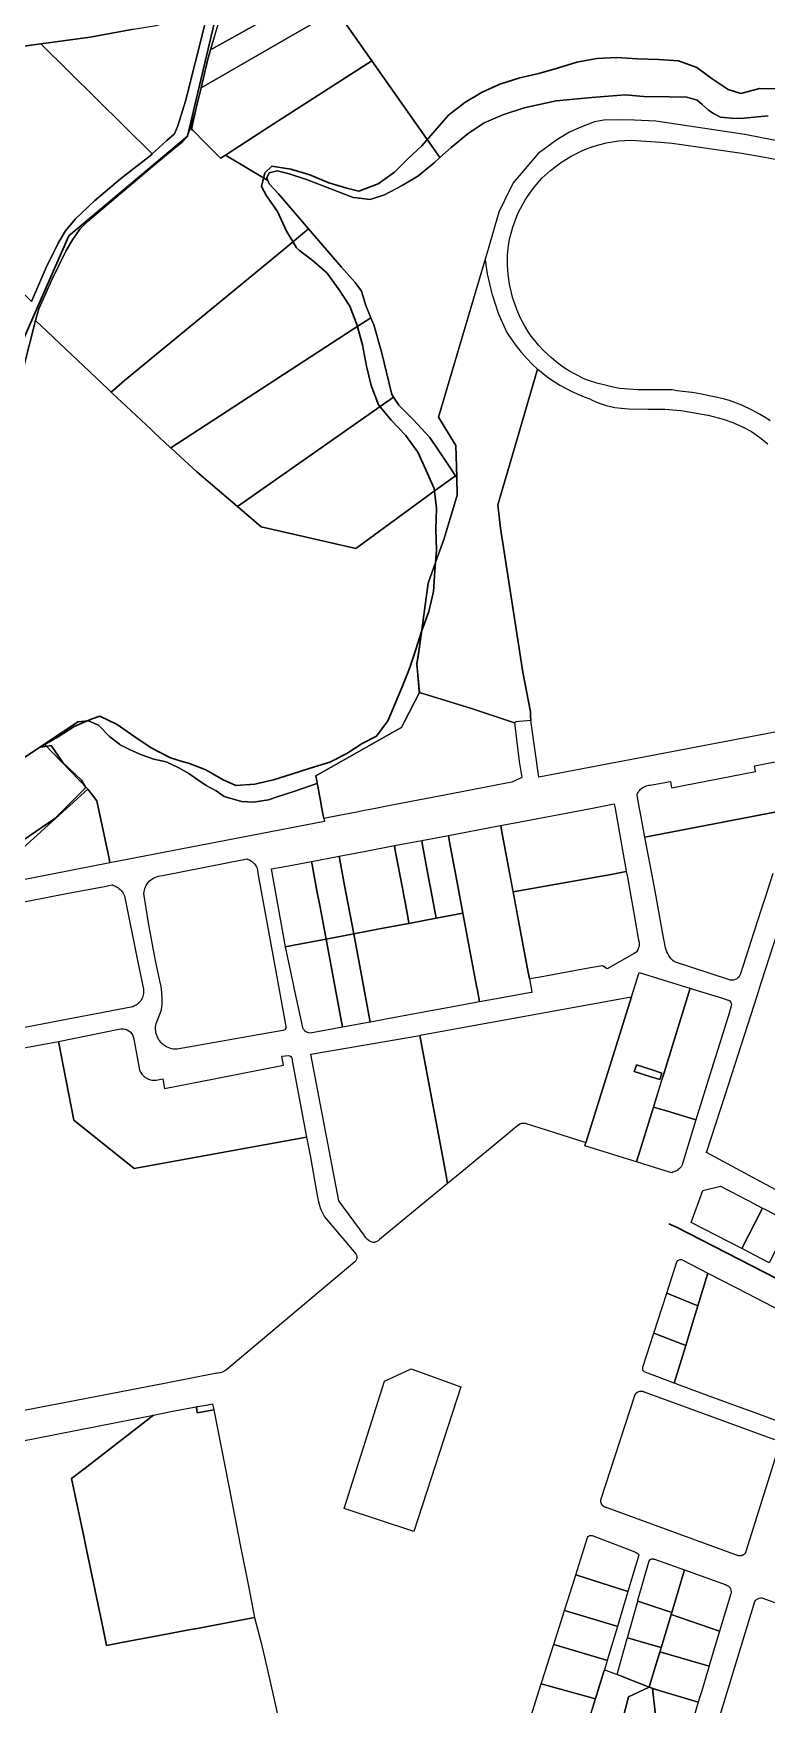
# Model space of a CAD drawing. Header units: metres. Extents: x 3 to 1027712, y 40 to 4430649.
# Drawn here: x 509071 to 509467, y 4409311 to 4410213 of the extents above; entities that cross this region are included whole.
import ezdxf

# ---------------------------------------------------------------- set-up
doc = ezdxf.new("R2010")
doc.units = ezdxf.units.M
doc.header["$MEASUREMENT"] = 0
doc.layers.add('A.ES.SDGC.CP.07003.cadastralparcel — CadastralParcel', color=1, linetype='Continuous')
for name, color, linetype, lineweight in [('Cauces_artificiales_5_km', 141, 'Continuous', 30), ('Rios_5_km', 4, 'Continuous', 30), ('Tuberias_distribucion_agua_ABAQUA', 5, 'Continuous', 30)]:
    doc.layers.add(name, color=color, linetype=linetype, lineweight=lineweight)

msp = doc.modelspace()

# ---------------------------------------------------------------- linework, layer by layer
at = {"layer": 'A.ES.SDGC.CP.07003.cadastralparcel — CadastralParcel', "color": 7, "linetype": 'Continuous', "flags": 128}
for points in [[(509325.56, 4410274), (509332.94, 4410258.66), (509234.47, 4410225.61), (509234.3, 4410225.51), (509207.35, 4410210), (509161.44, 4410183.58), (509165.06, 4410199.04), (509166.54, 4410204.04), (509219.62, 4410233.66), (509242.01, 4410246.15), (509262.46, 4410252.96), (509278.92, 4410257.62), (509291.21, 4410261.49), (509300.27, 4410264.54), (509325.56, 4410274)], [(509217.47, 4410238.54), (509219.62, 4410233.66), (509166.54, 4410204.04), (509170.97, 4410219.04), (509207.54, 4410235.36), (509217.47, 4410238.54)], [(509163.16, 4410224.57), (509163.24, 4410224.04), (509163.24, 4410217), (509152.97, 4410176.4), (509148.88, 4410162.99), (509147.06, 4410158.68), (509142.96, 4410155.04), (509135.09, 4410147.83), (509074.98, 4410207.21), (509101.51, 4410210.91), (509124.99, 4410215.09), (509137.12, 4410217.19), (509156.7, 4410223.23), (509163.16, 4410224.57)], [(509174.57, 4410147.25), (509171.91, 4410145.54), (509168.92, 4410148.56), (509163.8, 4410153.73), (509163.27, 4410154.27), (509157.17, 4410160.43), (509156.35, 4410161.06), (509156.68, 4410162.75), (509156.84, 4410163.64), (509157.34, 4410166.21), (509158.46, 4410170.86), (509159.41, 4410174.91), (509161.44, 4410183.58), (509207.35, 4410210), (509234.3, 4410225.51), (509253.58, 4410198.13), (509232.56, 4410184.59), (509197.88, 4410162.26), (509174.57, 4410147.25)], [(509074.98, 4410207.21), (509135.09, 4410147.83), (509134.77, 4410147.54), (509117.94, 4410134.36), (509103.84, 4410122.54), (509093.53, 4410112.64), (509088.3, 4410106.28), (509084.21, 4410099.69), (509077.84, 4410086.5), (509069.88, 4410068.32), (509069.84, 4410068.22), (509015.79, 4410120.98), (508995.74, 4410140.55), (508952.04, 4410183.22), (508942.17, 4410192.86), (508964.72, 4410194.49), (508985.35, 4410196.25), (509021.07, 4410199.96), (509030.9, 4410201.18), (509074.98, 4410207.21)], [(509186.67, 4410139.99), (509174.57, 4410147.25), (509197.88, 4410162.26), (509232.56, 4410184.59), (509253.58, 4410198.13), (509284.39, 4410154.36), (509290.35, 4410145.89), (509287.18, 4410143.01), (509278.39, 4410135.8), (509270.03, 4410130.87), (509260.39, 4410125.72), (509252.71, 4410123.19), (509245.56, 4410124.12), (509243.57, 4410124.38), (509218.37, 4410134.02), (509208.96, 4410137.04), (509202.58, 4410138.72), (509198.21, 4410137.71), (509196.87, 4410135.02), (509197.49, 4410133.48), (509186.67, 4410139.99)], [(509154.6, 4410159.26), (509155.96, 4410162.45), (509156.62, 4410164.68), (509158.46, 4410170.86), (509157.34, 4410166.21), (509156.84, 4410163.64), (509156.68, 4410162.75), (509156.35, 4410161.06), (509157.17, 4410160.43), (509163.27, 4410154.27), (509163.8, 4410153.73), (509168.92, 4410148.56), (509171.91, 4410145.54), (509174.57, 4410147.25), (509186.67, 4410139.99), (509197.49, 4410133.48), (509198.21, 4410131.67), (509203.25, 4410126.3), (509219.45, 4410107.48), (509205.29, 4410095.61), (509120.04, 4410025.56), (509112.99, 4410019.32), (509111.32, 4410020.89), (509072.02, 4410057.9), (509072.2, 4410058.62), (509073.79, 4410064.31), (509080.61, 4410079.54), (509088.58, 4410095.67), (509091.99, 4410101.58), (509096.08, 4410107.26), (509100.18, 4410111.36), (509108.37, 4410118.4), (509136.4, 4410142.22), (509148, 4410151.76), (509151.18, 4410154.26), (509153.69, 4410156.99), (509154.6, 4410159.26)], [(509116.74, 4410015.79), (509112.99, 4410019.32), (509120.04, 4410025.56), (509205.29, 4410095.61), (509219.45, 4410107.48), (509237.24, 4410086.83), (509244.63, 4410078.43), (509247.99, 4410073.73), (509250.34, 4410066.01), (509253.11, 4410059.42), (509243.62, 4410053.26), (509145.11, 4409989.27), (509144.82, 4409989.54), (509136.3, 4409997.37), (509134.43, 4409999.12), (509118.32, 4410014.3), (509116.74, 4410015.79)], [(509308, 4409848.43), (509279.28, 4409857.28), (509279.22, 4409857.94), (509278.22, 4409868.86), (509277.89, 4409872.53), (509277.92, 4409872.69), (509279.59, 4409883.11), (509283.96, 4409916.2), (509288.22, 4409927.97), (509292.51, 4409939.82), (509294.69, 4409947.04), (509296.62, 4409953.45), (509299.71, 4409963.71), (509299.43, 4409973.2), (509298.93, 4409990.49), (509289.59, 4410005.8), (509314.72, 4410090.76), (509315.86, 4410083.11), (509318.41, 4410072.4), (509318.5, 4410072.1), (509321.89, 4410061.96), (509326.27, 4410051.86), (509327.16, 4410050.52), (509328.76, 4410048.11), (509331.42, 4410044.47), (509334.23, 4410040.96), (509337.2, 4410037.57), (509340.32, 4410034.32), (509343.01, 4410031.74), (509329.78, 4409986.09), (509321.57, 4409958.51), (509323.07, 4409945.9), (509335.07, 4409868.28), (509339.26, 4409846.79), (509339.25, 4409844.68), (509339.46, 4409842.11), (509331.41, 4409841.37), (509331.21, 4409841.26), (509330.63, 4409840.95), (509308, 4409848.43)], [(509150.41, 4409984.4), (509145.11, 4409989.27), (509243.62, 4410053.26), (509253.11, 4410059.42), (509254.71, 4410055.61), (509258.74, 4410041.17), (509264.45, 4410018.01), (509265.33, 4410016.64), (509256.38, 4410010.26), (509181.14, 4409957.56), (509159.17, 4409976.35), (509150.41, 4409984.4)], [(509193.82, 4409946.72), (509181.14, 4409957.56), (509256.38, 4410010.26), (509265.33, 4410016.64), (509268.15, 4410012.3), (509275.87, 4410004.58), (509284.94, 4409994.85), (509294.59, 4409980.42), (509298.75, 4409974.21), (509295.02, 4409971.49), (509286.04, 4409964.93), (509244.98, 4409934.96), (509229.35, 4409938.55), (509193.82, 4409946.72)], [(509330.63, 4409840.95), (509333.18, 4409819.98), (509334.58, 4409811.41), (509330.39, 4409809.42), (509329.22, 4409808.87), (509327.16, 4409808.47), (509296.55, 4409802.59), (509267.22, 4409796.96), (509262.52, 4409796.06), (509255.65, 4409794.74), (509249.61, 4409793.58), (509245.5, 4409792.79), (509232.2, 4409790.24), (509227.68, 4409789.37), (509226.67, 4409794.74), (509225.69, 4409799.97), (509225.37, 4409801.68), (509224.42, 4409806.73), (509224.02, 4409808.88), (509223.37, 4409812.3), (509267.22, 4409837.1), (509269.6, 4409838.45), (509271.04, 4409841.26), (509279.28, 4409857.28), (509308, 4409848.43), (509330.63, 4409840.95)], [(509223.94, 4409808.11), (509224.15, 4409808.19), (509224.42, 4409806.73), (509225.37, 4409801.68), (509225.69, 4409799.97), (509226.67, 4409794.74), (509227.38, 4409790.95), (509227.69, 4409789.37), (509228.03, 4409787.73), (509112.23, 4409765.31), (509111.74, 4409767.64), (509105.17, 4409798.85), (509100.34, 4409805.15), (509076.94, 4409829.49), (509094.96, 4409841.4), (509100.67, 4409842.07), (509106.05, 4409839.72), (509112.1, 4409833.35), (509117.32, 4409829.35), (509117.81, 4409828.98), (509123.18, 4409826.3), (509129.23, 4409823.61), (509135.95, 4409821.26), (509142.67, 4409819.92), (509149.05, 4409816.9), (509154.76, 4409813.54), (509159.13, 4409810.52), (509164.17, 4409807.16), (509169.55, 4409804.14), (509173.91, 4409801.12), (509183.32, 4409798.43), (509189.7, 4409798.1), (509197.77, 4409799.44), (509202.56, 4409800.96), (509211.54, 4409803.8), (509220.8, 4409807.02), (509223.94, 4409808.11)], [(509054.51, 4409775.64), (509028.44, 4409797.43), (509076.94, 4409829.49), (509100.34, 4409805.15), (509061.37, 4409769.9), (509054.51, 4409775.64)], [(509045.45, 4409752.39), (509048.04, 4409755.24), (509061.37, 4409769.9), (509100.34, 4409805.15), (509105.17, 4409798.85), (509111.74, 4409767.64), (509112.23, 4409765.31), (509070.91, 4409757.32), (509045.45, 4409752.39)], [(509329.87, 4409749.67), (509324.89, 4409776.33), (509323.66, 4409782.92), (509323.17, 4409785.52), (509324.89, 4409785.85), (509329.81, 4409786.78), (509371.78, 4409794.74), (509384.44, 4409797.14), (509384.87, 4409794.74), (509389.86, 4409766.92), (509390.91, 4409761.01), (509390.98, 4409760.64), (509382.83, 4409759.17), (509332.91, 4409750.22), (509329.87, 4409749.67)], [(509295.43, 4409777.61), (509299.69, 4409754.83), (509302.79, 4409738.29), (509288.36, 4409735.54), (509285.31, 4409751.81), (509284.99, 4409753.54), (509281, 4409774.89), (509280.52, 4409777.44), (509294.95, 4409780.17), (509295.43, 4409777.61)], [(509321.12, 4409785.13), (509323.17, 4409785.52), (509323.66, 4409782.92), (509324.89, 4409776.33), (509334.23, 4409726.31), (509337.62, 4409708.2), (509338.65, 4409702.71), (509339.01, 4409700.81), (509339.54, 4409697.95), (509340, 4409695.49), (509338.6, 4409695.23), (509324.89, 4409692.72), (509311.76, 4409690.31), (509310.4, 4409697.6), (509310.33, 4409697.95), (509302.79, 4409738.29), (509299.69, 4409754.83), (509295.43, 4409777.61), (509294.95, 4409780.17), (509321.12, 4409785.13)], [(509235.97, 4409769), (509236.33, 4409767.07), (509238.94, 4409753.11), (509243.82, 4409727.06), (509228.88, 4409724.22), (509225.67, 4409741.38), (509224.01, 4409750.26), (509221.4, 4409764.23), (509221.04, 4409766.17), (509235.97, 4409769)], [(509250.44, 4409771.74), (509265.82, 4409774.65), (509266.29, 4409772.12), (509270.29, 4409750.75), (509270.65, 4409748.83), (509270.87, 4409747.64), (509271.52, 4409744.19), (509272.64, 4409738.17), (509273.4, 4409734.11), (509273.66, 4409732.73), (509258.63, 4409729.88), (509243.82, 4409727.06), (509238.94, 4409753.11), (509236.33, 4409767.07), (509235.97, 4409769), (509250.44, 4409771.74)], [(509281, 4409774.89), (509284.99, 4409753.54), (509285.31, 4409751.81), (509288.36, 4409735.54), (509273.66, 4409732.73), (509273.4, 4409734.11), (509272.64, 4409738.17), (509271.52, 4409744.19), (509270.87, 4409747.64), (509270.65, 4409748.83), (509270.29, 4409750.75), (509266.29, 4409772.12), (509265.82, 4409774.65), (509280.52, 4409777.44), (509281, 4409774.89)], [(509139.19, 4409701.68), (509136.85, 4409712.76), (509135.88, 4409717.34), (509132.99, 4409733.08), (509130.52, 4409748.89), (509130.63, 4409749.8), (509130.82, 4409750.7), (509131.09, 4409751.57), (509131.43, 4409752.42), (509131.85, 4409753.24), (509132.33, 4409754.01), (509132.89, 4409754.74), (509133.5, 4409755.42), (509134.18, 4409756.05), (509134.9, 4409756.61), (509135.67, 4409757.09), (509136.48, 4409757.53), (509137.33, 4409757.88), (509138.2, 4409758.16), (509140.56, 4409758.62), (509186.25, 4409767.46), (509186.91, 4409767.25), (509187.54, 4409766.98), (509188.15, 4409766.64), (509188.72, 4409766.27), (509189.27, 4409765.85), (509189.78, 4409765.38), (509190.24, 4409764.88), (509190.67, 4409764.33), (509191.04, 4409763.75), (509191.37, 4409763.14), (509191.64, 4409762.5), (509192.33, 4409758.74), (509200.74, 4409712.76), (509207.25, 4409677.13), (509207.27, 4409676.63), (509207.16, 4409676.14), (509206.91, 4409675.71), (509206.56, 4409675.36), (509206.13, 4409675.11), (509205.64, 4409675), (509192.33, 4409672.62), (509148.5, 4409664.8), (509147.51, 4409664.8), (509146.53, 4409664.89), (509145.56, 4409665.06), (509144.61, 4409665.32), (509143.69, 4409665.66), (509142.8, 4409666.08), (509141.95, 4409666.58), (509141.15, 4409667.15), (509140.56, 4409667.65), (509140.4, 4409667.79), (509139.71, 4409668.5), (509139.09, 4409669.26), (509138.53, 4409670.07), (509138.06, 4409670.93), (509137.65, 4409671.83), (509137.33, 4409672.77), (509137.1, 4409673.72), (509136.95, 4409674.7), (509136.88, 4409675.68), (509136.91, 4409676.66), (509137.02, 4409677.64), (509137.21, 4409678.61), (509137.49, 4409679.55), (509137.86, 4409680.47), (509138.3, 4409681.35), (509140.02, 4409686.06), (509140.37, 4409689.19), (509140.46, 4409692.34), (509140.3, 4409695.48), (509139.87, 4409698.6), (509139.19, 4409701.68)], [(509221.04, 4409766.17), (509221.4, 4409764.23), (509224.01, 4409750.26), (509225.67, 4409741.38), (509228.88, 4409724.22), (509211.5, 4409720.91), (509206.97, 4409720.05), (509199.38, 4409762.06), (509206.61, 4409763.43), (509211.5, 4409764.37), (509221.04, 4409766.17)], [(509391.53, 4409757.59), (509393.36, 4409747.36), (509394.27, 4409742.29), (509397.6, 4409723.71), (509397.75, 4409723.12), (509397.86, 4409722.53), (509397.91, 4409721.92), (509397.91, 4409721.33), (509397.85, 4409720.73), (509397.75, 4409720.13), (509397.59, 4409719.55), (509397.38, 4409718.99), (509397.13, 4409718.43), (509396.82, 4409717.92), (509396.48, 4409717.42), (509396.09, 4409716.97), (509395.23, 4409716.47), (509380.64, 4409708.12), (509378.11, 4409709.84), (509370.64, 4409708.49), (509344.42, 4409703.75), (509338.65, 4409702.71), (509337.62, 4409708.2), (509334.23, 4409726.31), (509330.55, 4409746.03), (509329.87, 4409749.67), (509332.91, 4409750.22), (509382.83, 4409759.17), (509390.98, 4409760.64), (509391.53, 4409757.59)], [(509258.63, 4409729.88), (509273.66, 4409732.73), (509288.36, 4409735.54), (509302.79, 4409738.29), (509310.33, 4409697.95), (509310.4, 4409697.6), (509311.76, 4409690.31), (509297.3, 4409687.66), (509282.59, 4409684.96), (509267.94, 4409682.27), (509252.71, 4409679.48), (509249.26, 4409697.95), (509243.82, 4409727.06), (509258.63, 4409729.88)], [(509206.97, 4409720.05), (509211.5, 4409720.91), (509228.88, 4409724.22), (509233.79, 4409697.95), (509237.76, 4409676.73), (509220.25, 4409673.52), (509219.5, 4409673.61), (509218.78, 4409673.83), (509218.11, 4409674.18), (509217.52, 4409674.64), (509217.02, 4409675.21), (509216.63, 4409675.86), (509216.37, 4409676.56), (509211.75, 4409697.95), (509211.5, 4409699.09), (509206.97, 4409720.05)], [(509228.88, 4409724.22), (509243.82, 4409727.06), (509249.26, 4409697.95), (509252.71, 4409679.48), (509237.76, 4409676.73), (509233.79, 4409697.95), (509228.88, 4409724.22)], [(509464.01, 4409593.09), (509434.28, 4409609.09), (509444.27, 4409640.04), (509461.56, 4409693.62), (509464.01, 4409701.2), (509472.92, 4409728.8), (509516.88, 4409714.86), (509509.81, 4409693.62), (509491.97, 4409640.04), (509474.46, 4409587.46), (509464.01, 4409593.09)], [(509411.17, 4409651.58), (509410.04, 4409647.93), (509405.62, 4409633.62), (509396.49, 4409604.01), (509394.12, 4409604.76), (509368.66, 4409612.74), (509369.15, 4409614.32), (509393.75, 4409693.15), (509397.83, 4409706.22), (509423.49, 4409698.32), (509425.4, 4409697.73), (509411.17, 4409651.58)], [(509445.48, 4409691.46), (509446.18, 4409691.24), (509446.79, 4409690.85), (509447.26, 4409690.3), (509447.37, 4409690.12), (509447.57, 4409689.65), (509447.69, 4409688.93), (509447.61, 4409688.21), (509447.6, 4409688.17), (509446.45, 4409684.23), (509441.25, 4409667.63), (509437.84, 4409656.76), (509428.41, 4409626.7), (509427.94, 4409626.84), (509412.61, 4409631.5), (509405.62, 4409633.62), (509425.4, 4409697.73), (509426.84, 4409697.28), (509442.89, 4409692.34), (509445.48, 4409691.46)], [(509392.75, 4409692.97), (509393.75, 4409693.15), (509369.15, 4409614.32), (509368.3, 4409614.59), (509336.62, 4409624.67), (509336.58, 4409624.68), (509335.64, 4409624.82), (509334.69, 4409624.76), (509334.27, 4409624.67), (509333.77, 4409624.51), (509332.93, 4409624.06), (509332.19, 4409623.46), (509330.42, 4409621.99), (509324.88, 4409617.43), (509301.05, 4409597.78), (509294.53, 4409592.41), (509293.52, 4409597.78), (509279.46, 4409672.25), (509280.51, 4409672.62), (509392.75, 4409692.97)], [(509218.42, 4409617.28), (509125.32, 4409600.51), (509092.77, 4409626.47), (509084.4, 4409668.99), (509117.1, 4409675.59), (509118.19, 4409675.8), (509119.31, 4409675.82), (509120.41, 4409675.64), (509121.46, 4409675.26), (509122.43, 4409674.71), (509123.15, 4409674.11), (509123.28, 4409673.99), (509124, 4409673.12), (509124.54, 4409672.15), (509124.91, 4409671.09), (509125.06, 4409670.22), (509128.26, 4409653.69), (509128.78, 4409652.51), (509129.48, 4409651.41), (509130.34, 4409650.45), (509131.34, 4409649.62), (509132.45, 4409648.96), (509132.5, 4409648.93), (509133.66, 4409648.47), (509134.92, 4409648.18), (509136.21, 4409648.08), (509137.26, 4409648.15), (509140.72, 4409648.76), (509141.61, 4409643.69), (509168.59, 4409648.93), (509205.92, 4409656.19), (509204.96, 4409661.03), (509208.6, 4409661.47), (509209.27, 4409661.24), (509209.81, 4409660.86), (509209.84, 4409660.83), (509210.28, 4409660.28), (509210.55, 4409659.63), (509210.62, 4409658.92), (509210.59, 4409658.61), (509218.42, 4409617.28)], [(509254.48, 4409560.53), (509253.32, 4409560.9), (509252.23, 4409561.45), (509251.36, 4409562.08), (509251.25, 4409562.18), (509250.4, 4409563.05), (509249.7, 4409564.05), (509249.44, 4409564.55), (509235.72, 4409582.96), (509220.69, 4409662.06), (509279.46, 4409672.25), (509293.52, 4409597.78), (509294.53, 4409592.41), (509291.34, 4409589.78), (509257.82, 4409562.13), (509257.47, 4409561.81), (509257.1, 4409561.52), (509256.71, 4409561.26), (509256.28, 4409561.04), (509255.85, 4409560.85), (509255.41, 4409560.71), (509254.96, 4409560.6), (509254.48, 4409560.53)], [(509410.11, 4409651.92), (509409.04, 4409652.27), (509404.89, 4409653.62), (509396.56, 4409656.32), (509396.32, 4409655.68), (509395.28, 4409652.88), (509403.62, 4409650.18), (509408.98, 4409648.44), (509410.11, 4409651.92)], [(509403.62, 4409650.18), (509395.28, 4409652.88), (509396.32, 4409655.68), (509396.56, 4409656.32), (509404.89, 4409653.62), (509409.04, 4409652.27), (509410.11, 4409651.92), (509408.98, 4409648.44), (509403.62, 4409650.18)], [(509427.94, 4409626.84), (509428.41, 4409626.7), (509421.12, 4409602.43), (509420.51, 4409601.39), (509419.74, 4409600.47), (509418.83, 4409599.69), (509418.74, 4409599.63), (509417.79, 4409599.07), (509416.67, 4409598.63), (509416.52, 4409598.59), (509416.05, 4409598.4), (509415.46, 4409598.21), (509411.9, 4409599.19), (509403.31, 4409601.88), (509396.49, 4409604.01), (509405.62, 4409633.62), (509412.61, 4409631.5), (509427.94, 4409626.84)], [(509453.33, 4409557.24), (509425.94, 4409571.41), (509432.2, 4409588.66), (509441.88, 4409590.98), (509460.44, 4409581.25), (509461.39, 4409580.75), (509464.51, 4409579.11), (509453.33, 4409557.24)], [(509465.7, 4409578.49), (509479.16, 4409571.42), (509468.03, 4409549.63), (509460.44, 4409553.56), (509454.75, 4409556.51), (509453.33, 4409557.24), (509464.51, 4409579.11), (509465.7, 4409578.49)], [(509421.42, 4409551.07), (509434.99, 4409544.04), (509429.6, 4409526.4), (509412.8, 4409533.15), (509418.28, 4409550.1), (509418.41, 4409550.31), (509418.86, 4409550.81), (509419.24, 4409551.07), (509419.44, 4409551.17), (509420.1, 4409551.33), (509420.78, 4409551.3), (509421.42, 4409551.07)], [(509424.71, 4409510.4), (509426.75, 4409517.07), (509429.6, 4409526.4), (509434.99, 4409544.04), (509456.7, 4409532.79), (509460.45, 4409530.85), (509474.76, 4409523.44), (509487.05, 4409517.07), (509491.95, 4409514.53), (509483.24, 4409486.43), (509475.94, 4409462.86), (509460.45, 4409468.59), (509452.9, 4409471.38), (509434.32, 4409478.25), (509417.32, 4409484.54), (509416.86, 4409484.71), (509423.04, 4409504.95), (509424.71, 4409510.4)], [(509412.8, 4409533.15), (509429.6, 4409526.4), (509426.75, 4409517.07), (509424.71, 4409510.4), (509423.04, 4409504.95), (509405.81, 4409511.55), (509412.8, 4409533.15)], [(509401.15, 4409490.52), (509400.81, 4409490.74), (509400.32, 4409491.23), (509399.98, 4409491.84), (509399.97, 4409491.86), (509399.83, 4409492.52), (509399.88, 4409493.21), (509405.81, 4409511.55), (509423.04, 4409504.95), (509416.86, 4409484.71), (509401.15, 4409490.52)], [(509276.36, 4409404.56), (509238.76, 4409417.11), (509260.51, 4409485.66), (509274.88, 4409492.46), (509301.64, 4409482.74), (509276.36, 4409404.56)], [(509145.18, 4409469.32), (509159.76, 4409472.05), (509158.95, 4409471.65), (509159.33, 4409468.68), (509166.42, 4409469.96), (509168.31, 4409470.3), (509176.41, 4409429.06), (509182.62, 4409397.44), (509187.18, 4409374.23), (509190.33, 4409358.2), (509158.36, 4409352.16), (509157.85, 4409352.06), (509152.97, 4409351.14), (509137.97, 4409348.31), (509117.65, 4409344.47), (509110.41, 4409343.1), (509108.54, 4409352.02), (509099.04, 4409397.44), (509098.11, 4409401.87), (509091.56, 4409433.17), (509098.11, 4409438.26), (509135.68, 4409467.46), (509145.18, 4409469.32)], [(509165.84, 4409473.11), (509167.69, 4409473.44), (509168.31, 4409470.3), (509166.42, 4409469.96), (509159.33, 4409468.68), (509158.95, 4409471.65), (509159.76, 4409472.05), (509165.31, 4409473.01), (509165.84, 4409473.11)], [(509395.99, 4409393.36), (509396.16, 4409393.31), (509396.8, 4409393), (509397.33, 4409392.52), (509397.71, 4409391.91), (509391.8, 4409372.26), (509391.32, 4409372.41), (509363.68, 4409381.17), (509370.11, 4409401.45), (509370.37, 4409401.85), (509370.71, 4409402.17), (509371.13, 4409402.39), (509371.58, 4409402.51), (509372.05, 4409402.51), (509372.51, 4409402.39), (509395.49, 4409393.61), (509395.99, 4409393.36)], [(509391.32, 4409372.41), (509391.8, 4409372.26), (509386.13, 4409353.38), (509385.88, 4409353.46), (509360.64, 4409361.03), (509357.59, 4409361.95), (509360.64, 4409371.58), (509363.68, 4409381.17), (509391.32, 4409372.41)], [(509397.24, 4409367.48), (509403.23, 4409388.77), (509403.65, 4409389.28), (509404.19, 4409389.64), (509404.82, 4409389.82), (509405.48, 4409389.81), (509405.71, 4409389.75), (509406.18, 4409389.69), (509422.39, 4409383.87), (509415.48, 4409360.94), (509397.11, 4409367), (509397.24, 4409367.48)], [(509422.39, 4409383.87), (509444.85, 4409375.81), (509445.48, 4409375.56), (509446.05, 4409375.2), (509446.55, 4409374.74), (509446.96, 4409374.21), (509447.27, 4409373.6), (509447.46, 4409372.95), (509447.53, 4409372.28), (509447.49, 4409371.61), (509447.32, 4409370.95), (509441.32, 4409350.89), (509415.15, 4409359.83), (509415.48, 4409360.94), (509422.39, 4409383.87)], [(509409.88, 4409342.32), (509409.82, 4409342.11), (509401.52, 4409344.4), (509391.53, 4409347.17), (509391.56, 4409347.26), (509391.57, 4409347.31), (509397.11, 4409367), (509415.48, 4409360.94), (509415.15, 4409359.83), (509409.88, 4409342.32)], [(509380.6, 4409335.03), (509380.25, 4409335.13), (509351.77, 4409343.59), (509357.59, 4409361.95), (509360.64, 4409361.03), (509385.88, 4409353.46), (509386.13, 4409353.38), (509380.6, 4409335.03)], [(509409.18, 4409339.98), (509409.88, 4409342.32), (509415.15, 4409359.83), (509441.32, 4409350.89), (509435.76, 4409332.32), (509435.65, 4409331.95), (509409.11, 4409339.75), (509409.18, 4409339.98)], [(509391.46, 4409346.93), (509391.53, 4409347.17), (509401.52, 4409344.4), (509409.82, 4409342.11), (509409.18, 4409339.98), (509405.9, 4409329.08), (509403.33, 4409320.54), (509385.96, 4409327.38), (509391.46, 4409346.93)], [(509374.34, 4409314.41), (509345.08, 4409322.5), (509347.17, 4409329.08), (509351.68, 4409343.3), (509351.77, 4409343.59), (509380.25, 4409335.13), (509380.6, 4409335.03), (509380.37, 4409334.28), (509379.16, 4409330.06), (509378.86, 4409329.08), (509374.34, 4409314.41)], [(509435.65, 4409331.95), (509434.79, 4409329.08), (509431.65, 4409318.57), (509430.69, 4409315.35), (509429.82, 4409312.45), (509408.78, 4409318.88), (509403.33, 4409320.54), (509405.9, 4409329.08), (509409.11, 4409339.75), (509435.65, 4409331.95)], [(509388.98, 4409302.75), (509371.06, 4409303.83), (509374.18, 4409313.91), (509378.86, 4409329.08), (509379.16, 4409330.06), (509380.3, 4409329.61), (509381.65, 4409329.08), (509385.96, 4409327.38), (509403.33, 4409320.54), (509392.14, 4409315.39), (509388.98, 4409302.75)], [(509338.49, 4409301.72), (509344.73, 4409321.4), (509345.08, 4409322.5), (509374.34, 4409314.41), (509374.18, 4409313.91), (509370.79, 4409302.95), (509368.26, 4409294.75), (509368.23, 4409294.65), (509368.13, 4409294.24), (509338.49, 4409301.72)], [(509408.38, 4409291.11), (509392.28, 4409287.61), (509390.72, 4409294.75), (509388.98, 4409302.75), (509392.14, 4409315.39), (509403.33, 4409320.54), (509405.15, 4409319.99), (509408.38, 4409291.11)], [(509408.78, 4409318.88), (509429.82, 4409312.45), (509424.52, 4409294.75), (509424.48, 4409294.6), (509409.02, 4409291.25), (509408.38, 4409291.11), (509405.15, 4409319.99), (509408.78, 4409318.88)]]:
    msp.add_lwpolyline(points, close=True, dxfattribs=at)
for points in [[(509467.62, 4410168.34), (509461.89, 4410167.81), (509454.63, 4410167.18), (509449.54, 4410166.9), (509441.8, 4410167.68), (509438.02, 4410169.66), (509435.26, 4410171.49), (509431.88, 4410174.6), (509429.26, 4410176.81), (509423.57, 4410178.57), (509414.16, 4410178.62), (509400.17, 4410178.89), (509390.27, 4410179.71), (509372.44, 4410178.39), (509353.07, 4410176.47), (509335.83, 4410172.73), (509324.31, 4410168.87), (509314.18, 4410164.62), (509305.67, 4410158.8), (509296.37, 4410151.35), (509290.35, 4410145.89), (509284.39, 4410154.36), (509253.58, 4410198.13), (509253.58, 4410198.13), (509234.3, 4410225.51)], [(509124.99, 4410215.09), (509101.51, 4410210.91), (509074.98, 4410207.21), (509030.9, 4410201.18)], [(509170.92, 4410218.87), (509166.54, 4410204.04), (509165.06, 4410199.04), (509161.44, 4410183.58), (509159.41, 4410174.91), (509158.46, 4410170.86), (509156.62, 4410164.68), (509155.96, 4410162.45), (509154.6, 4410159.26), (509153.69, 4410156.99), (509151.18, 4410154.26), (509148, 4410151.76), (509136.4, 4410142.22), (509108.37, 4410118.4), (509100.18, 4410111.36), (509096.08, 4410107.26), (509091.99, 4410101.58), (509088.58, 4410095.67), (509080.61, 4410079.54), (509073.79, 4410064.31), (509072.2, 4410058.62), (509072.02, 4410057.9), (509065.81, 4410033.24)], [(509069.88, 4410068.32), (509077.84, 4410086.5), (509084.21, 4410099.69), (509088.3, 4410106.28), (509093.53, 4410112.64), (509103.84, 4410122.54), (509117.94, 4410134.36), (509134.77, 4410147.54), (509135.09, 4410147.83), (509142.96, 4410155.04), (509147.06, 4410158.68), (509148.88, 4410162.99), (509152.97, 4410176.4), (509163.24, 4410217)], [(509501.03, 4410149.38), (509455.03, 4410158.38), (509406.94, 4410165.58), (509395.41, 4410166.13), (509386.42, 4410166.3), (509378.91, 4410166.13), (509373.84, 4410165.25), (509365.55, 4410161.94), (509360.31, 4410159.58), (509353.5, 4410155.52), (509343.38, 4410148.01), (509336.31, 4410139.89), (509329.84, 4410132.21), (509325.31, 4410122.78), (509322.16, 4410116.5), (509316.4, 4410096.42), (509289.59, 4410005.8), (509298.93, 4409990.49), (509299.43, 4409973.2), (509298.75, 4409974.21), (509294.59, 4409980.42), (509284.94, 4409994.85), (509275.87, 4410004.58), (509268.15, 4410012.3), (509265.33, 4410016.64), (509264.45, 4410018.01), (509258.74, 4410041.17), (509254.71, 4410055.61), (509253.11, 4410059.42), (509250.34, 4410066.01), (509247.99, 4410073.73), (509244.63, 4410078.43), (509237.24, 4410086.83), (509219.45, 4410107.48), (509203.25, 4410126.3), (509198.21, 4410131.67), (509197.49, 4410133.48), (509197.49, 4410133.48), (509196.87, 4410135.02), (509198.21, 4410137.71), (509202.58, 4410138.72), (509208.96, 4410137.04), (509218.37, 4410134.02), (509243.57, 4410124.38), (509245.56, 4410124.12), (509252.71, 4410123.19), (509260.39, 4410125.72), (509270.03, 4410130.87), (509278.39, 4410135.8), (509287.18, 4410143.01), (509290.35, 4410145.89), (509296.37, 4410151.35), (509305.67, 4410158.8), (509314.18, 4410164.62), (509324.31, 4410168.87), (509335.83, 4410172.73), (509353.07, 4410176.47), (509372.44, 4410178.39), (509390.27, 4410179.71), (509400.17, 4410178.89), (509414.16, 4410178.62), (509423.57, 4410178.57), (509429.26, 4410176.81), (509431.88, 4410174.6), (509435.26, 4410171.49), (509438.02, 4410169.66), (509441.8, 4410167.68), (509449.54, 4410166.9), (509454.63, 4410167.18), (509461.89, 4410167.81), (509467.62, 4410168.34)], [(509468.64, 4410003.89), (509466.34, 4410005.44), (509462.95, 4410007.5), (509458.92, 4410009.6), (509453.25, 4410012.26), (509446.65, 4410014.79), (509444.01, 4410015.58), (509440.2, 4410016.43), (509435.77, 4410017.41), (509434.8, 4410017.61), (509431.67, 4410018.24), (509426.54, 4410019.19), (509426.44, 4410019.21), (509426.4, 4410019.21), (509418.28, 4410020.1), (509415.67, 4410020.55), (509405.81, 4410020.6), (509397.28, 4410020.65), (509387.35, 4410021.38), (509383.87, 4410022.01), (509380.35, 4410022.95), (509375.06, 4410024.25), (509370.61, 4410025.68), (509367.72, 4410026.78), (509365.14, 4410028.06), (509363.34, 4410028.96), (509360.3, 4410030.64), (509357.36, 4410032.47), (509354.23, 4410034.83), (509350.36, 4410038.03), (509346.66, 4410041.42), (509343.54, 4410044.71), (509341.53, 4410047.11), (509339.64, 4410049.61), (509337.88, 4410052.2), (509336, 4410055.29), (509333.84, 4410059.32), (509331.79, 4410063.84), (509329.85, 4410069.47), (509329.72, 4410069.85), (509328.91, 4410072.92), (509327.97, 4410077.67), (509327.24, 4410082.75), (509326.78, 4410087.86), (509326.78, 4410089.17), (509326.91, 4410093.06), (509326.93, 4410093.25), (509327.24, 4410096.95), (509327.86, 4410101.83), (509329.63, 4410108.37), (509332.36, 4410115.77), (509335.06, 4410120.76), (509336.8, 4410123.66), (509340.7, 4410129.2), (509345.46, 4410134.76), (509350.05, 4410138.98), (509355.41, 4410143.12), (509361.16, 4410146.7), (509367.24, 4410149.69), (509370.38, 4410150.96), (509373.58, 4410152.06), (509376.84, 4410153.01), (509380.13, 4410153.79), (509383.47, 4410154.4), (509386.82, 4410154.85), (509390.2, 4410155.13), (509393.59, 4410155.24), (509409.37, 4410154.16), (509415.65, 4410153.74), (509453.32, 4410148.35), (509464.73, 4410146.38), (509483.53, 4410142.65)], [(509065.81, 4410033.24), (509072.02, 4410057.9), (509111.32, 4410020.89), (509112.99, 4410019.32), (509116.74, 4410015.79), (509118.32, 4410014.3), (509134.43, 4409999.12), (509136.3, 4409997.37), (509144.82, 4409989.54), (509145.11, 4409989.27), (509150.41, 4409984.4), (509159.17, 4409976.35), (509181.14, 4409957.56), (509193.82, 4409946.72), (509229.35, 4409938.55), (509244.98, 4409934.96), (509286.04, 4409964.93), (509295.02, 4409971.49), (509298.75, 4409974.21), (509299.43, 4409973.2), (509299.71, 4409963.7), (509296.62, 4409953.45), (509294.69, 4409947.04), (509293.19, 4409942.08), (509292.51, 4409939.82), (509288.22, 4409927.97), (509283.96, 4409916.2), (509279.59, 4409883.11), (509278.38, 4409875.55), (509277.92, 4409872.69), (509277.89, 4409872.53), (509278.22, 4409868.86), (509279.28, 4409857.28), (509271.04, 4409841.26), (509269.6, 4409838.45), (509267.22, 4409837.1), (509223.37, 4409812.3), (509223.76, 4409810.26), (509223.76, 4409810.26), (509224.02, 4409808.88), (509224.15, 4409808.19), (509223.94, 4409808.11), (509220.8, 4409807.02), (509211.54, 4409803.8), (509202.56, 4409800.96), (509197.77, 4409799.44), (509189.7, 4409798.1), (509183.32, 4409798.43), (509173.91, 4409801.12), (509169.55, 4409804.14), (509164.17, 4409807.16), (509159.13, 4409810.52), (509154.76, 4409813.54), (509149.05, 4409816.9), (509142.67, 4409819.92), (509135.95, 4409821.26), (509129.23, 4409823.61), (509123.18, 4409826.3), (509117.81, 4409828.98), (509117.32, 4409829.35), (509112.1, 4409833.35), (509106.05, 4409839.72), (509100.67, 4409842.07), (509094.96, 4409841.4), (509076.94, 4409829.49), (509028.44, 4409797.43)], [(509504.24, 4409842.17), (509343.71, 4409811.63), (509339.56, 4409840.84), (509339.53, 4409841.26), (509339.46, 4409842.11), (509339.25, 4409844.68), (509339.26, 4409846.79), (509335.07, 4409868.28), (509323.07, 4409945.9), (509321.57, 4409958.51), (509329.78, 4409986.09), (509343.01, 4410031.74), (509343.12, 4410031.63), (509343.14, 4410031.67), (509348.91, 4410027.13), (509355.05, 4410023.12), (509361.52, 4410019.65), (509368.26, 4410016.77), (509371.33, 4410015.67), (509372.56, 4410015.06), (509376.29, 4410013.45), (509380.14, 4410012.17), (509384.1, 4410011.24), (509384.83, 4410011.1), (509388.11, 4410010.65), (509392.17, 4410010.41), (509403.02, 4410010.12), (509410.22, 4410010.22), (509411.76, 4410010.17), (509420.48, 4410009.45), (509421.67, 4410009.29), (509434.89, 4410006.95), (509435.15, 4410006.89), (509443.26, 4410004.74), (509448.52, 4410002.95), (509449.28, 4410002.65), (509453.61, 4410000.7), (509458.49, 4409998.02), (509463.11, 4409994.93), (509467.45, 4409991.45)], [(509481.33, 4409794.74), (509401.06, 4409779.21), (509398.83, 4409791.18), (509398.17, 4409794.74), (509397.05, 4409800.77), (509396.78, 4409802.2), (509397.02, 4409802.77), (509397.37, 4409803.39), (509397.76, 4409803.99), (509398.21, 4409804.55), (509398.71, 4409805.06), (509399.25, 4409805.53), (509399.83, 4409805.95), (509400.44, 4409806.32), (509401.09, 4409806.63), (509401.76, 4409806.88), (509402.45, 4409807.08), (509403.15, 4409807.21), (509403.86, 4409807.28), (509414.78, 4409809.32), (509415.41, 4409805.92), (509460.67, 4409814.68), (509460.09, 4409817.79), (509486.18, 4409822.68)], [(509470.04, 4409759.59), (509466.06, 4409747.19), (509464.01, 4409740.82), (509459.89, 4409728.01), (509452.67, 4409705.54), (509452.33, 4409704.71), (509451.85, 4409703.95), (509451.24, 4409703.28), (509450.41, 4409702.7), (509449.71, 4409702.35), (509448.85, 4409702.11), (509447.95, 4409702.01), (509447.06, 4409702.1), (509446.19, 4409702.35), (509416.93, 4409712.02), (509416.07, 4409712.76), (509415.27, 4409713.58), (509414.55, 4409714.46), (509413.89, 4409715.39), (509413.32, 4409716.39), (509412.84, 4409717.42), (509412.44, 4409718.49), (509412.13, 4409719.58), (509410.57, 4409728.01), (509407, 4409747.19), (509404.7, 4409759.59), (509401.06, 4409779.21), (509481.33, 4409794.74)], [(509057.6, 4409742.81), (509088.79, 4409748.76), (509109.24, 4409752.66), (509113.36, 4409753.45), (509114.17, 4409753.21), (509114.96, 4409752.89), (509115.72, 4409752.51), (509116.45, 4409752.09), (509117.13, 4409751.59), (509117.77, 4409751.04), (509118.37, 4409750.44), (509118.91, 4409749.79), (509119.39, 4409749.09), (509119.81, 4409748.36), (509120.17, 4409747.6), (509127.19, 4409712.76), (509130.33, 4409697.21), (509130.4, 4409696.46), (509130.41, 4409695.71), (509130.35, 4409694.96), (509130.23, 4409694.22), (509130.04, 4409693.49), (509129.79, 4409692.78), (509129.48, 4409692.09), (509129.12, 4409691.43), (509128.7, 4409690.81), (509128.22, 4409690.22), (509127.7, 4409689.68), (509127.14, 4409689.18), (509126.53, 4409688.73), (509125.89, 4409688.34), (509125.22, 4409688), (509124.52, 4409687.72), (509088.79, 4409680.9), (509037.02, 4409671.02)], [(509040.21, 4409660.95), (509084.4, 4409668.99), (509092.77, 4409626.47), (509125.32, 4409600.51), (509218.42, 4409617.28), (509218.42, 4409617.28), (509220.28, 4409607.47), (509224.26, 4409584.94), (509224.76, 4409582.46), (509225.47, 4409580.04), (509225.73, 4409579.32), (509226.39, 4409577.68), (509227.52, 4409575.42), (509228.07, 4409574.47), (509244.94, 4409554.48), (509245.33, 4409553.78), (509245.52, 4409553), (509245.55, 4409552.66), (509245.52, 4409552.19), (509245.33, 4409551.42), (509244.94, 4409550.71), (509244.42, 4409550.15), (509175.35, 4409491.98), (509174.26, 4409491.22), (509173.19, 4409490.68), (509173.07, 4409490.63), (509171.8, 4409490.23), (509170.48, 4409490.02), (509169.9, 4409489.99), (509141.69, 4409484.54), (509065.86, 4409469.89)], [(509473.11, 4409449.89), (509455.57, 4409393.91), (509455.55, 4409393.85), (509455.53, 4409393.79), (509455.51, 4409393.74), (509455.49, 4409393.68), (509455.47, 4409393.62), (509455.44, 4409393.57), (509455.42, 4409393.51), (509455.39, 4409393.46), (509455.36, 4409393.4), (509455.34, 4409393.35), (509455.31, 4409393.29), (509455.28, 4409393.24), (509455.25, 4409393.19), (509455.22, 4409393.13), (509455.19, 4409393.08), (509455.15, 4409393.03), (509455.12, 4409392.98), (509455.08, 4409392.93), (509455.05, 4409392.88), (509455.01, 4409392.83), (509454.97, 4409392.78), (509454.93, 4409392.73), (509454.9, 4409392.69), (509454.86, 4409392.64), (509454.81, 4409392.6), (509454.77, 4409392.55), (509454.73, 4409392.51), (509454.69, 4409392.46), (509454.64, 4409392.42), (509454.6, 4409392.38), (509454.55, 4409392.34), (509454.51, 4409392.3), (509454.46, 4409392.26), (509454.41, 4409392.22), (509454.37, 4409392.18), (509454.32, 4409392.15), (509454.27, 4409392.11), (509454.22, 4409392.08), (509454.17, 4409392.04), (509454.12, 4409392.01), (509454.06, 4409391.98), (509454.01, 4409391.94), (509453.96, 4409391.91), (509453.91, 4409391.88), (509453.85, 4409391.86), (509453.8, 4409391.83), (509453.74, 4409391.8), (509453.69, 4409391.77), (509453.63, 4409391.75), (509453.58, 4409391.73), (509453.52, 4409391.7), (509453.46, 4409391.68), (509453.4, 4409391.66), (509453.35, 4409391.64), (509453.29, 4409391.62), (509453.23, 4409391.6), (509453.17, 4409391.59), (509453.11, 4409391.57), (509453.05, 4409391.55), (509452.99, 4409391.54), (509452.93, 4409391.53), (509452.87, 4409391.52), (509452.81, 4409391.51), (509452.75, 4409391.5), (509452.69, 4409391.49), (509452.63, 4409391.48), (509452.57, 4409391.47), (509452.51, 4409391.47), (509452.45, 4409391.46), (509452.39, 4409391.46), (509452.33, 4409391.46), (509452.27, 4409391.46), (509452.21, 4409391.46), (509452.14, 4409391.46), (509452.08, 4409391.46), (509452.02, 4409391.46), (509451.96, 4409391.47), (509451.9, 4409391.47), (509451.84, 4409391.48), (509451.78, 4409391.49), (509451.72, 4409391.49), (509451.66, 4409391.5), (509451.6, 4409391.51), (509451.54, 4409391.53), (509451.48, 4409391.54), (509451.42, 4409391.55), (509451.36, 4409391.57), (509451.3, 4409391.58), (509451.24, 4409391.6), (509451.18, 4409391.62), (509451.13, 4409391.64), (509451.07, 4409391.66), (509451.03, 4409391.67), (509380.58, 4409417.38), (509380.51, 4409417.39), (509380.45, 4409417.4), (509380.38, 4409417.41), (509380.32, 4409417.42), (509380.26, 4409417.43), (509380.19, 4409417.45), (509380.13, 4409417.46), (509380.06, 4409417.48), (509380, 4409417.5), (509379.94, 4409417.51), (509379.88, 4409417.53), (509379.81, 4409417.55), (509379.75, 4409417.57), (509379.69, 4409417.6), (509379.63, 4409417.62), (509379.57, 4409417.64), (509379.51, 4409417.67), (509379.45, 4409417.7), (509379.39, 4409417.72), (509379.33, 4409417.75), (509379.27, 4409417.78), (509379.22, 4409417.81), (509379.16, 4409417.85), (509379.1, 4409417.88), (509379.04, 4409417.91), (509378.99, 4409417.95), (509378.94, 4409417.98), (509378.88, 4409418.02), (509378.83, 4409418.06), (509378.77, 4409418.1), (509378.72, 4409418.13), (509378.67, 4409418.17), (509378.62, 4409418.22), (509378.57, 4409418.26), (509378.52, 4409418.3), (509378.47, 4409418.34), (509378.42, 4409418.39), (509378.38, 4409418.43), (509378.33, 4409418.48), (509378.29, 4409418.53), (509378.24, 4409418.58), (509378.2, 4409418.62), (509378.16, 4409418.67), (509378.11, 4409418.72), (509378.07, 4409418.77), (509378.03, 4409418.83), (509377.99, 4409418.88), (509377.95, 4409418.93), (509377.92, 4409418.98), (509377.88, 4409419.04), (509377.84, 4409419.09), (509377.81, 4409419.15), (509377.78, 4409419.21), (509377.74, 4409419.26), (509377.71, 4409419.32), (509377.68, 4409419.38), (509377.65, 4409419.44), (509377.62, 4409419.49), (509377.6, 4409419.55), (509377.57, 4409419.61), (509377.54, 4409419.67), (509377.52, 4409419.73), (509377.5, 4409419.79), (509377.47, 4409419.86), (509377.45, 4409419.92), (509377.43, 4409419.98), (509377.41, 4409420.04), (509377.4, 4409420.11), (509377.38, 4409420.17), (509377.36, 4409420.23), (509377.35, 4409420.3), (509377.33, 4409420.36), (509377.32, 4409420.42), (509377.31, 4409420.49), (509377.3, 4409420.55), (509377.29, 4409420.62), (509377.28, 4409420.68), (509377.28, 4409420.75), (509377.27, 4409420.81), (509377.27, 4409420.88), (509377.26, 4409420.94), (509377.26, 4409421.01), (509377.26, 4409421.07), (509377.26, 4409421.14), (509377.26, 4409421.21), (509377.26, 4409421.27), (509377.27, 4409421.34), (509377.27, 4409421.4), (509377.28, 4409421.47), (509377.28, 4409421.53), (509377.29, 4409421.6), (509377.3, 4409421.66), (509377.31, 4409421.73), (509377.32, 4409421.79), (509377.34, 4409421.85), (509377.35, 4409421.92), (509377.36, 4409421.98), (509377.38, 4409422.04), (509377.4, 4409422.11), (509377.41, 4409422.15), (509377.41, 4409422.15), (509395.53, 4409477.93), (509395.55, 4409477.99), (509395.57, 4409478.04), (509395.59, 4409478.1), (509395.61, 4409478.16), (509395.64, 4409478.22), (509395.66, 4409478.27), (509395.69, 4409478.33), (509395.71, 4409478.39), (509395.74, 4409478.44), (509395.77, 4409478.5), (509395.8, 4409478.55), (509395.83, 4409478.6), (509395.86, 4409478.66), (509395.89, 4409478.71), (509395.92, 4409478.76), (509395.96, 4409478.81), (509395.99, 4409478.87), (509396.03, 4409478.92), (509396.06, 4409478.97), (509396.1, 4409479.02), (509396.14, 4409479.06), (509396.18, 4409479.11), (509396.22, 4409479.16), (509396.26, 4409479.21), (509396.3, 4409479.25), (509396.34, 4409479.3), (509396.39, 4409479.34), (509396.43, 4409479.38), (509396.48, 4409479.43), (509396.52, 4409479.47), (509396.57, 4409479.51), (509396.61, 4409479.55), (509396.66, 4409479.59), (509396.71, 4409479.63), (509396.76, 4409479.67), (509396.81, 4409479.7), (509396.86, 4409479.74), (509396.91, 4409479.77), (509396.96, 4409479.81), (509397.01, 4409479.84), (509397.07, 4409479.87), (509397.12, 4409479.91), (509397.17, 4409479.94), (509397.23, 4409479.97), (509397.28, 4409479.99), (509397.34, 4409480.02), (509397.39, 4409480.05), (509397.45, 4409480.08), (509397.51, 4409480.1), (509397.56, 4409480.12), (509397.62, 4409480.15), (509397.68, 4409480.17), (509397.74, 4409480.19), (509397.79, 4409480.21), (509397.85, 4409480.23), (509397.91, 4409480.25), (509397.97, 4409480.26), (509398.03, 4409480.28), (509398.09, 4409480.29), (509398.15, 4409480.31), (509398.21, 4409480.32), (509398.27, 4409480.33), (509398.33, 4409480.34), (509398.4, 4409480.35), (509398.46, 4409480.36), (509398.52, 4409480.37), (509398.58, 4409480.37), (509398.64, 4409480.38), (509398.7, 4409480.38), (509398.76, 4409480.38), (509398.83, 4409480.39), (509398.89, 4409480.39), (509398.95, 4409480.39), (509399.01, 4409480.39), (509399.07, 4409480.38), (509399.14, 4409480.38), (509399.2, 4409480.38), (509399.26, 4409480.37), (509399.32, 4409480.36), (509399.38, 4409480.36), (509399.44, 4409480.35), (509399.5, 4409480.34), (509399.56, 4409480.33), (509399.62, 4409480.31), (509399.69, 4409480.3), (509399.75, 4409480.29), (509399.81, 4409480.27), (509399.86, 4409480.25), (509399.92, 4409480.24), (509399.98, 4409480.22), (509400.04, 4409480.2), (509400.1, 4409480.18), (509400.16, 4409480.16), (509400.22, 4409480.13), (509400.27, 4409480.11), (509400.33, 4409480.09), (509400.39, 4409480.06), (509400.44, 4409480.03), (509400.5, 4409480.01), (509400.54, 4409479.99), (509470.97, 4409454.23)], [(509042.18, 4409449.09), (509135.68, 4409467.46), (509098.11, 4409438.26), (509091.56, 4409433.17), (509098.11, 4409401.87), (509099.04, 4409397.44), (509108.54, 4409352.02), (509110.41, 4409343.1), (509117.65, 4409344.47), (509137.97, 4409348.31), (509152.97, 4409351.14), (509157.85, 4409352.06), (509158.36, 4409352.16), (509190.33, 4409358.2), (509193.92, 4409344.59), (509197.44, 4409329.08), (509205.24, 4409294.75)], [(509440.96, 4409303.24), (509460.29, 4409366.76), (509460.74, 4409367.38), (509461.29, 4409367.9), (509461.93, 4409368.32), (509462.63, 4409368.61), (509463.37, 4409368.77), (509464.13, 4409368.8), (509547.45, 4409338.82), (509548.77, 4409338.34), (509549.35, 4409338.07), (509549.86, 4409337.7), (509550.3, 4409337.25), (509550.68, 4409336.15), (509550.47, 4409333.12), (509550.13, 4409326.32), (509549.96, 4409325.77), (509549.71, 4409325.26), (509549.37, 4409324.8), (509548.95, 4409324.4), (509548.47, 4409324.09), (509547.95, 4409323.86), (509546.4, 4409323.49), (509444.5, 4409299.46)]]:
    msp.add_lwpolyline(points, dxfattribs=at)
at = {"layer": 'Cauces_artificiales_5_km'}
msp.add_polyline3d([(509413.87, 4409570.54, 0.7), (509413.89, 4409570.54, 0.2), (509417.67, 4409569.05, 0.5), (509616.57, 4409466.95, 0.57), (509620.27, 4409460.95, 0.59), (509620.67, 4409448.95, 0.6), (509616.87, 4409355.35, 0.91), (509615.47, 4409327.25, 0.68), (509611.43, 4409265.75, 0.53)], dxfattribs=at)
at = {"layer": 'Rios_5_km'}
msp.add_polyline3d([(509065.48, 4409777.64, 3), (509082.48, 4409789.34, 3), (509099.18, 4409806.04, 3), (509096.98, 4409810.04, 3), (509086.78, 4409819.54, 2.9), (509080.58, 4409828.64, 2.9), (509074.88, 4409827.84, 2.8), (509075.48, 4409828.34, 2.8), (509084.38, 4409833.34, 2.8), (509092.98, 4409838.94, 2.8), (509102.18, 4409842.94, 2.8), (509106.78, 4409844.54, 2.8), (509116.18, 4409840.04, 2.8), (509125.18, 4409833.74, 2.8), (509134.58, 4409827.34, 2.8), (509144.88, 4409822.04, 2.8), (509151.28, 4409820.14, 2.8), (509154.58, 4409819.24, 2.8), (509164.08, 4409815.64, 2.8), (509173.28, 4409810.14, 2.8), (509180.28, 4409807.04, 2.8), (509190.38, 4409807.84, 2.8), (509200.48, 4409810.14, 2.8), (509210.28, 4409813.14, 2.8), (509220.28, 4409816.54, 2.9), (509230.98, 4409819.74, 2.9), (509240.08, 4409824.34, 2.9), (509248.48, 4409829.84, 2.9), (509256.08, 4409833.74, 2.9), (509262.18, 4409842.04, 2.9), (509266.38, 4409851.64, 2.9), (509270.38, 4409861.24, 2.9), (509272.88, 4409867.54, 2.9), (509274.18, 4409870.74, 2.9), (509277.28, 4409880.54, 2.8), (509280.68, 4409890.74, 2.8), (509284.38, 4409900.94, 2.8), (509286.88, 4409911.84, 2.8), (509287.58, 4409922.94, 2.9), (509288.48, 4409934.14, 2.8), (509288.18, 4409945.24, 2.8), (509288.48, 4409956.74, 2.8), (509287.18, 4409967.34, 2.7), (509282.88, 4409977.14, 2.7), (509278.38, 4409986.94, 2.7), (509271.78, 4409996.04, 2.7), (509264.08, 4410004.14, 2.7), (509257.28, 4410012.44, 2.7), (509253.18, 4410022.84, 2.7), (509250.78, 4410033.34, 2.7), (509248.58, 4410044.94, 2.7), (509245.48, 4410055.84, 2.7), (509241.68, 4410065.64, 2.7), (509235.98, 4410074.54, 2.7), (509229.38, 4410083.64, 2.7), (509221.18, 4410090.64, 2.7), (509214.78, 4410095.64, 2.7), (509212.88, 4410097.14, 2.7), (509210.88, 4410100.54, 2.7), (509207.48, 4410106.24, 2.7), (509202.68, 4410116.84, 2.7), (509196.78, 4410125.34, 2.7), (509194.08, 4410130.24, 2.7), (509195.88, 4410137.64, 2.7), (509199.58, 4410141.24, 2.7), (509209.88, 4410139.64, 2.7), (509220.08, 4410136.54, 2.7), (509230.38, 4410132.34, 2.7), (509240.08, 4410129.34, 2.7), (509246.68, 4410127.84, 2.7), (509257.08, 4410131.64, 2.7), (509265.88, 4410138.04, 2.6), (509273.08, 4410145.24, 2.6), (509280.58, 4410152.14, 2.6), (509287.78, 4410160.44, 2.6), (509295.08, 4410168.84, 2.6), (509303.78, 4410175.54, 2.6), (509313.18, 4410181.24, 2.6), (509322.68, 4410185.54, 2.6), (509333.48, 4410188.84, 2.5), (509343.78, 4410191.24, 2.5), (509354.38, 4410194.24, 2.5), (509364.28, 4410197.44, 2.5), (509374.98, 4410199.34, 2.5), (509385.78, 4410199.84, 2.5), (509396.88, 4410199.14, 2.5), (509408.48, 4410198.84, 2.5), (509419.18, 4410198.04, 2.5), (509429.08, 4410194.44, 2.5), (509437.28, 4410188.34, 2.5), (509445.98, 4410182.54, 2.5), (509452.78, 4410180.54, 2.5), (509462.88, 4410183.14, 2.5), (509473.18, 4410183.04, 2.5)], dxfattribs=at)
at = {"layer": 'Tuberias_distribucion_agua_ABAQUA'}
msp.add_lwpolyline([(509174.28, 4410249.27), (509171.74, 4410232.13), (509154.12, 4410157.36), (509090.14, 4410103.7), (509066.17, 4410049.09), (509052.36, 4409981.3), (509005.21, 4409915.26), (508988.7, 4409879.07), (508974.1, 4409812.39), (508963.94, 4409786.2), (508936.47, 4409740.48), (508942.03, 4409698.57), (508980.76, 4409598.4), (508994.26, 4409563.79), (508998.23, 4409521.24), (508991.56, 4409488.06), (509008.39, 4409409.8), (509036.49, 4409349.16), (509078.24, 4409228.19)], dxfattribs=at)

doc.saveas('drawing.dxf')
